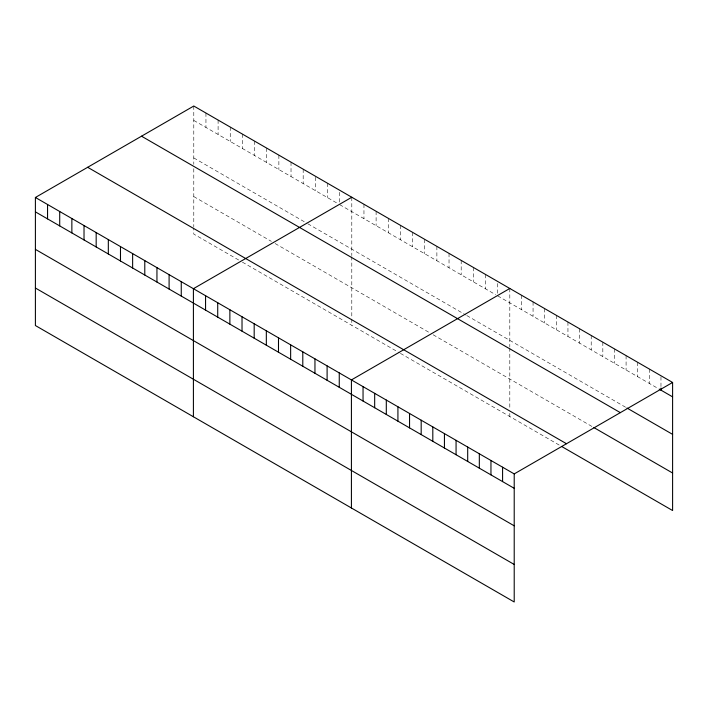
<?xml version="1.0" encoding="UTF-8"?>
<svg xmlns="http://www.w3.org/2000/svg" width="708" height="708" viewBox="0 0 708 708"><rect width="100%" height="100%" fill="white"/><g stroke="black" fill="none" stroke-linecap="round" stroke-linejoin="round"><path stroke-width="0.53" stroke-dasharray="3.54 2.66" d="M193.788 106.023L193.788 164.371M193.788 120.422L337.778 203.55M339.645 204.63L495.777 294.776M497.653 295.856L658.29 388.595M193.788 157.928L306.918 223.25M307.856 223.79L465.864 315.007M466.793 315.547L626.084 407.516M193.788 196.576L271.394 241.384M275.129 243.543L429.402 332.61M433.137 334.769L592.994 427.057M238.667 260.004L193.788 234.091L193.788 227.834M242.41 262.155L399.48 352.841M400.418 353.381L559.895 445.456M660.971 376.78L660.971 388.09M649.342 369.036L649.342 383.435M637.713 362.319L637.713 376.718M626.084 355.611L626.084 370.001M614.455 348.894L614.455 363.293M602.827 342.185L602.827 356.575M591.207 335.468L591.207 349.867M579.578 328.76L579.578 343.15M567.949 322.043L567.949 336.433M556.32 315.326L556.32 329.724M544.691 308.617L544.691 323.007M533.062 301.9L533.062 316.299M521.433 295.192L521.433 309.582M509.804 288.475L509.804 346.823M509.804 347.894L509.804 409.242M509.804 413.41L509.804 416.543M497.653 283.51L497.653 293.793M485.493 274.439L485.493 288.837M473.342 267.42L473.342 281.819M461.191 260.402L461.191 274.801M449.031 253.384L449.031 267.783M436.88 246.375L436.88 260.765M424.72 239.357L424.72 253.747M412.569 232.339L412.569 246.729M400.418 225.321L400.418 239.711M388.258 218.303L388.258 232.693M376.107 211.285L376.107 225.675M363.956 204.267L363.956 218.666M351.796 197.249L351.796 255.597M351.796 256.668L351.796 318.025M351.796 319.06L351.796 325.317M339.645 192.293L339.645 202.568M327.485 183.213L327.485 197.612M315.334 177.23L315.334 190.594M303.183 169.185L303.183 183.576M291.023 162.167L291.023 176.558M278.872 155.149L278.872 169.539M266.721 148.131L266.721 162.521M254.561 141.113L254.561 155.503M242.41 134.095L242.41 148.485M230.25 127.077L230.25 141.476M218.099 120.059L218.099 134.458M205.948 113.041L205.948 127.44M193.788 168.663L193.788 226.799"/><path stroke-width="1.06" d="M35.4 197.47L514.212 473.909L514.212 601.977L35.4 325.538L35.4 197.47L193.788 106.023L672.6 382.462L672.6 510.53L561.683 446.491M351.796 197.249L193.408 288.696L193.408 416.764M509.804 288.475L351.416 379.922L351.416 507.981M514.212 473.909L672.6 382.462M659.183 389.108L672.6 396.861M626.978 408.029L672.6 434.367M141.52 136.202L620.332 412.64M593.888 427.57L672.6 473.015M87.668 167.292L566.48 443.73M35.4 211.869L514.212 488.308M35.4 249.375L514.212 525.814M35.4 288.023L514.212 564.462M660.971 388.09L660.971 390.143M502.583 467.2L502.583 481.59M490.954 460.483L490.954 474.873M479.325 453.766L479.325 468.165M467.696 447.058L467.696 461.448M456.067 440.341L456.067 454.74M444.438 433.632L444.438 448.022M432.809 426.915L432.809 441.314M421.18 420.198L421.18 434.597M409.551 413.49L409.551 427.88M397.923 406.773L397.923 421.171M386.303 400.064L386.303 414.454M374.674 393.347L374.674 407.746M363.045 386.639L363.045 401.029M339.256 372.904L339.256 387.303M327.105 365.886L327.105 380.284M314.954 358.868L314.954 373.266M302.794 351.849L302.794 366.248M290.643 344.831L290.643 359.23M278.492 337.822L278.492 352.212M266.332 330.804L266.332 345.194M254.181 323.786L254.181 338.176M242.021 316.768L242.021 331.158M229.87 309.75L229.87 324.14M217.719 302.732L217.719 317.122M205.559 295.714L205.559 310.113M181.257 281.678L181.257 296.077M169.097 274.66L169.097 289.059M156.946 267.642L156.946 282.041M144.786 260.624L144.786 275.023M132.635 253.614L132.635 268.005M120.484 246.596L120.484 260.986M108.324 239.578L108.324 253.968M96.173 232.56L96.173 246.95M84.022 225.542L84.022 239.932M71.862 218.524L71.862 232.914M59.711 211.506L59.711 225.905M47.551 204.488L47.551 218.887"/></g></svg>
